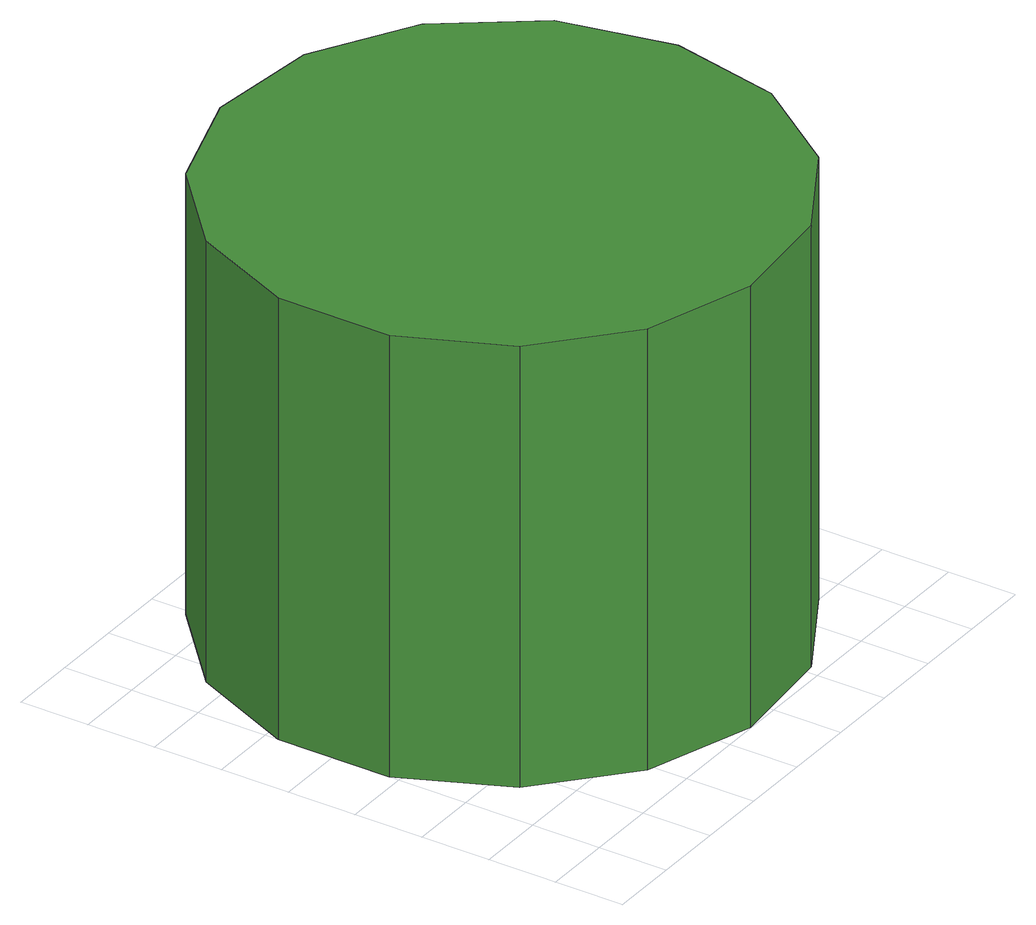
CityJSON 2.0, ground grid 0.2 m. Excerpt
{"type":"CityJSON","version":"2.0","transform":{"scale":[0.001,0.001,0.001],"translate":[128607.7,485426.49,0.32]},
"CityObjects":{
"tree1":{"type":"SolitaryVegetationObject","attributes":{"function":"something"},"geometry":[{"type":"MultiSurface","lod":"1","boundaries":[[[0,1,2,3,4,5,6,7,8,9,10,11,12,13,14]],[[15,16,17,18,19,20,21,22,23,24,25,26,27,28,29]],[[0,29,28,1]],[[1,28,27,2]],[[2,27,26,3]],[[3,26,25,4]],[[4,25,24,5]],[[5,24,23,6]],[[6,23,22,7]],[[7,22,21,8]],[[8,21,20,9]],[[9,20,19,10]],[[10,19,18,11]],[[11,18,17,12]],[[12,17,16,13]],[[13,16,15,14]],[[14,15,29,0]]]}]}
},
"vertices":[
[1580,796,1299],[1511,1121,1299],[1316,1389,1299],[1029,1555,1299],[699,1590,1299],[384,1487,1299],[137,1265,1299],[2,962,1299],[2,630,1299],[137,327,1299],[384,105,1299],[699,3,1299],[1029,37,1299],[1316,203,1299],[1511,472,1299],[1511,472,9],[1316,203,9],[1029,37,9],[699,3,9],[384,105,9],[137,327,9],[2,630,9],[2,962,9],[137,1265,9],[384,1487,9],[699,1590,9],[1029,1555,9],[1316,1389,9],[1511,1121,9],[1580,796,9]
]}
